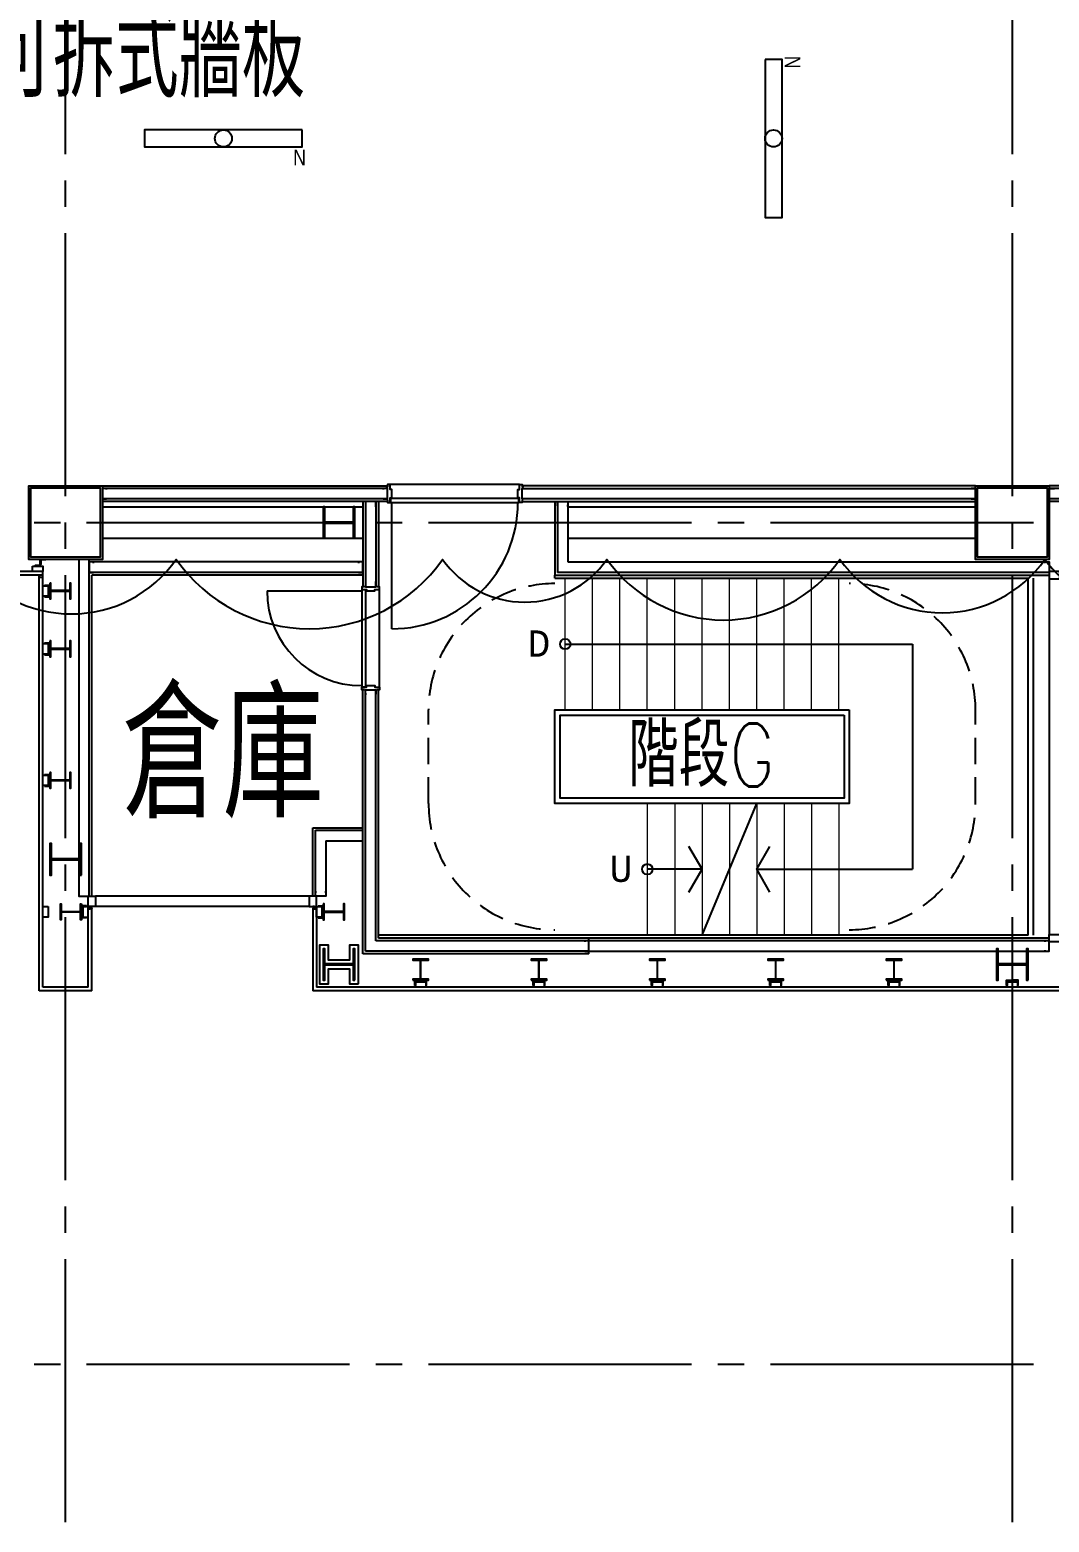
# Model space of a CAD drawing. Header units: millimetres. Extents: x -48783 to 40488, y 6477 to 32964.
# Drawn here: x 13466 to 14435, y 10600 to 12018 of the extents above; entities that cross this region are included whole.
import ezdxf
from ezdxf import colors
from ezdxf.entities.mleader import LeaderData, LeaderLine
from ezdxf.enums import TextEntityAlignment as Align
from ezdxf.math import Vec2, Vec3

# ---------------------------------------------------------------- set-up
doc = ezdxf.new("R2010")
doc.units = ezdxf.units.MM
doc.header["$LTSCALE"] = 100
doc.linetypes.add('X-N-FAB-L20$0$COL-CEN-LIN', pattern=[3.25, 2.5, -0.25, 0.25, -0.25])
doc.linetypes.add('X-N-FAB-L20$0$HIDDEN', pattern=[0.375, 0.25, -0.125])
for name, color, linetype in [('0-XREF', 7, 'Continuous'), ('188K-SM-06-F1-L20-ELEC-LIGHT-Y2257103$0$E-LIGHT(W)-N', 8, 'Continuous'), ('X-N-FAB-L20$0$08', 8, 'Continuous'), ('X-N-FAB-L20$0$12', 8, 'Continuous'), ('X-N-FAB-L20$0$200K新增範圍', 8, 'Continuous'), ('X-N-FAB-L20$0$ASP_4', 8, 'Continuous'), ('X-N-FAB-L20$0$BLOCK', 8, 'Continuous'), ('X-N-FAB-L20$0$CCL', 8, 'X-N-FAB-L20$0$COL-CEN-LIN'), ('X-N-FAB-L20$0$COL-S', 8, 'Continuous'), ('X-N-FAB-L20$0$DOOR', 8, 'Continuous'), ('X-N-FAB-L20$0$HID', 8, 'X-N-FAB-L20$0$HIDDEN'), ('X-N-FAB-L20$0$HR', 8, 'Continuous'), ('X-N-FAB-L20$0$TXT-CODE', 8, 'Continuous'), ('X-N-FAB-L20$0$TXT-CODE-雲', 8, 'Continuous'), ('X-N-FAB-L20$0$WALL-P', 8, 'Continuous')]:
    doc.layers.add(name, color=color, linetype=linetype)
doc.layers.add('X-N-FAB-L20$0$ARC', color=8, linetype='Continuous', lineweight=0)
doc.styles.add('188K-SM-06-F1-L20-ELEC-LIGHT-Y2257103$0$Standard', font='arial.ttf')
doc.styles.add('X-N-FAB-L20$0$ATS', font='monotxt', dxfattribs={"bigfont": 'BIGFONT'})
doc.styles.add('X-N-FAB-L20$0$CHINA', font='simplex.shx', dxfattribs={"width": 0.75, "bigfont": 'chineset.shx'})

# ---------------------------------------------------------------- blocks, each defined once
blk = doc.blocks.new('*U80')
at = {"ltscale": 600}
blk.add_lwpolyline([(75, 8.1), (-75, 8.1), (-75, -8.1), (75, -8.1)], close=True, dxfattribs=at)
blk.add_circle((0, 0), 8.1, dxfattribs=at)
at = {"style": '188K-SM-06-F1-L20-ELEC-LIGHT-Y2257103$0$Standard', "width": 0.8}
blk.add_text('N', height=15, rotation=360, dxfattribs=at).set_placement((78.5, -18.1), align=Align.MIDDLE_RIGHT)
blk = doc.blocks.new('188K-SM-06-F1-L20-ELEC-LIGHT-Y2257103')
at = {"layer": '188K-SM-06-F1-L20-ELEC-LIGHT-Y2257103$0$E-LIGHT(W)-N', "rotation": 90}
blk.add_blockref('*U80', (14173, 11915), dxfattribs=at)
at = {"layer": '188K-SM-06-F1-L20-ELEC-LIGHT-Y2257103$0$E-LIGHT(W)-N'}
blk.add_blockref('*U80', (13650, 11915), dxfattribs=at)
blk = doc.blocks.new('X-N-FAB-L20$0$A$Cc7bb84f0')
at = {"layer": 'X-N-FAB-L20$0$COL-S'}
for points in [[(0, 70), (70, 70), (70, 0), (0, 0)], [(2, 68), (68, 68), (68, 2), (2, 2)]]:
    blk.add_lwpolyline(points, close=True, dxfattribs=at)
blk = doc.blocks.new('X-N-FAB-L20$0$A$C20c95bda')
at = {"layer": 'X-N-FAB-L20$0$CCL'}
for p, q in [((14520, 0), (14520, 9160)), ((15420, 0), (15420, 9160)), ((240, 950), (28330, 950)), ((240, 150), (28330, 150))]:
    blk.add_line(p, q, dxfattribs=at)
at = {"layer": 'X-N-FAB-L20$0$200K新增範圍'}
for p in [(14485, 915), (15385, 915)]:
    blk.add_blockref('X-N-FAB-L20$0$A$Cc7bb84f0', p, dxfattribs=at)
blk = doc.blocks.new('X-N-FAB-L20$0$A$C1d07c4d4')
at = {"layer": 'X-N-FAB-L20$0$08'}
for p, q in [((14252.4, 940), (14499.9, 940)), ((14252.4, 910), (14499.9, 910))]:
    blk.add_line(p, q, dxfattribs=at)
for points in [[(14182.4, 890), (14182.4, 960), (14252.4, 960), (14252.4, 890)], [(14184.4, 892), (14184.4, 958), (14250.4, 958), (14250.4, 892)], [(15082.4, 890), (15082.4, 960), (15152.4, 960), (15152.4, 890)], [(15084.4, 892), (15084.4, 958), (15150.4, 958), (15150.4, 892)]]:
    blk.add_lwpolyline(points, close=True, dxfattribs=at)
at = {"layer": 'X-N-FAB-L20$0$12'}
for p, q in [((14692.4, 809.5), (15022.4, 809.5)), ((15022.4, 809.5), (15022.4, 595.5)), ((14822.4, 533), (14874.4, 658)), ((14822.4, 595.5), (14770.4, 595.5)), ((14874.4, 595.5), (15022.4, 595.5))]:
    blk.add_line(p, q, dxfattribs=at)
for points in [[(14809.9, 573.8), (14822.4, 595.5), (14809.9, 617.2)], [(14886.9, 573.8), (14874.4, 595.5), (14886.9, 617.2)]]:
    blk.add_lwpolyline(points, dxfattribs=at)
for centre in [(14692.4, 809.5), (14770.4, 595.5)]:
    blk.add_circle(centre, 5, dxfattribs=at)
at = {"layer": 'X-N-FAB-L20$0$ARC'}
for p, q in [((14692.4, 747), (14692.4, 872)), ((14718.4, 747), (14718.4, 872)), ((14744.4, 747), (14744.4, 872)), ((14770.4, 747), (14770.4, 872)), ((14796.4, 747), (14796.4, 872)), ((14822.4, 747), (14822.4, 872)), ((14848.4, 747), (14848.4, 872)), ((14874.4, 747), (14874.4, 872)), ((14900.4, 747), (14900.4, 872)), ((14926.4, 747), (14926.4, 872)), ((14952.4, 747), (14952.4, 872)), ((14770.4, 658), (14770.4, 533)), ((14796.4, 658), (14796.4, 533)), ((14822.4, 658), (14822.4, 533)), ((14848.4, 658), (14848.4, 533)), ((14874.4, 658), (14874.4, 533)), ((14900.4, 658), (14900.4, 533)), ((14926.4, 658), (14926.4, 533)), ((14952.4, 658), (14952.4, 533))]:
    blk.add_line(p, q, dxfattribs=at)
at = {"layer": 'X-N-FAB-L20$0$ASP_4'}
blk.add_lwpolyline([(15078.4, 948.5), (15078.4, 947.5), (15082.4, 947.5), (15082.4, 957.5), (15078.4, 957.5), (15078.4, 956.5)], dxfattribs=at)
at = {"layer": 'X-N-FAB-L20$0$DOOR'}
for p, q in [((14648.9, 961), (14525.9, 961)), ((14527.4, 824), (14527.4, 944)), ((14408.9, 860), (14498.9, 860)), ((14515.9, 768.5), (14515.9, 861.5))]:
    blk.add_line(p, q, dxfattribs=at)
for points in [[(14523.4, 946.5), (14523.4, 944), (14525.9, 944), (14525.9, 948.5), (14527.4, 948.5), (14527.4, 956.5), (14525.9, 956.5), (14525.9, 961), (14523.4, 961), (14523.4, 958.5)], [(14651.4, 946.5), (14651.4, 944), (14648.9, 944), (14648.9, 948.5), (14647.4, 948.5), (14647.4, 956.5), (14648.9, 956.5), (14648.9, 961), (14651.4, 961), (14651.4, 958.5)], [(14501.4, 864), (14498.9, 864), (14498.9, 861.5), (14503.4, 861.5), (14503.4, 860), (14511.4, 860), (14511.4, 861.5), (14515.9, 861.5), (14515.9, 864), (14513.4, 864)], [(14501.4, 766), (14498.9, 766), (14498.9, 768.5), (14503.4, 768.5), (14503.4, 770), (14511.4, 770), (14511.4, 768.5), (14515.9, 768.5), (14515.9, 766), (14513.4, 766)]]:
    blk.add_lwpolyline(points, dxfattribs=at)
blk.add_lwpolyline([(14651.4, 960), (14651.4, 958.8), (14652.4, 958.8), (14652.4, 960, -0.780046)], format="xyb", close=True, dxfattribs=at)
for points in [[(14526.4, 944), (14648.4, 944), (14648.4, 948), (14526.4, 948)], [(14498.9, 861), (14498.9, 769), (14502.9, 769), (14502.9, 861)]]:
    blk.add_lwpolyline(points, close=True, dxfattribs=at)
for centre, radius, start, end in [((14527.4, 944), 120, 270, 0), ((14498.9, 860), 90, 180, 270)]:
    blk.add_arc(centre, radius, start, end, dxfattribs=at)
at = {"layer": 'X-N-FAB-L20$0$HID'}
for points in [[(14682.4, 538, -0.414214), (14562.4, 658), (14562.4, 747, -0.414214), (14682.4, 867)], [(14962.4, 538, 0.414214), (15082.4, 658), (15082.4, 747, 0.414214), (14962.4, 867)]]:
    blk.add_lwpolyline(points, format="xyb", dxfattribs=at)
at = {"layer": 'X-N-FAB-L20$0$HR'}
for p, q in [((14682.4, 872), (14682.4, 875)), ((14682.4, 875), (15152.4, 875)), ((14682.4, 872), (15132.4, 872)), ((15132.4, 533), (15132.4, 872)), ((15137.4, 533), (15137.4, 872)), ((15132.4, 533), (14514.9, 533))]:
    blk.add_line(p, q, dxfattribs=at)
for points in [[(14962.4, 747), (14962.4, 658), (14682.4, 658), (14682.4, 747)], [(14957.4, 742), (14957.4, 663), (14687.4, 663), (14687.4, 742)]]:
    blk.add_lwpolyline(points, close=True, dxfattribs=at)
at = {"layer": 'X-N-FAB-L20$0$WALL-P'}
for p, q in [((14252.4, 960), (14523.4, 960)), ((14519.4, 957.5), (14252.4, 957.5)), ((15082.4, 960), (14651.4, 960)), ((14651.4, 957.5), (15082.4, 957.5)), ((15377.4, 960), (15152.4, 960)), ((15374.9, 957.5), (15152.4, 957.5)), ((14523.4, 947.5), (14252.4, 947.5)), ((14523.4, 945), (14252.4, 945)), ((14499.9, 945), (14499.9, 864)), ((14502.4, 945), (14502.4, 864)), ((14512.4, 945), (14512.4, 864)), ((14514.9, 945), (14514.9, 864)), ((15082.4, 947.5), (14651.4, 947.5)), ((14651.4, 945), (15082.4, 945)), ((14682.4, 945), (14682.4, 875)), ((14684.9, 945), (14684.9, 877.5)), ((14694.9, 945), (14694.9, 887.5)), ((14694.9, 940), (15082.4, 940)), ((15364.9, 947.5), (15152.4, 947.5)), ((15362.4, 945), (15152.4, 945)), ((14694.9, 910), (15082.4, 910)), ((14229.9, 890), (14229.9, 570)), ((14239.9, 570), (14239.9, 890)), ((14499.9, 887.5), (14239.9, 887.5)), ((14694.9, 887.5), (15152.4, 887.5)), ((14195.9, 878.5), (11812.9, 878.5)), ((14195.9, 875), (11812.9, 875)), ((14192.4, 480), (14192.4, 875)), ((14195.9, 483.5), (14195.9, 878.5)), ((14499.9, 877.5), (14239.9, 877.5)), ((14499.9, 875), (14242.4, 875)), ((14242.4, 570), (14242.4, 875)), ((15152.4, 877.5), (14684.9, 877.5)), ((15152.4, 871.5), (15152.4, 533.5)), ((14499.9, 515), (14499.9, 766)), ((14502.4, 517.5), (14502.4, 766)), ((14512.4, 527.5), (14512.4, 766)), ((14514.9, 530), (14514.9, 766)), ((14452.4, 635), (14499.9, 635)), ((14452.4, 570), (14452.4, 635)), ((14454.9, 632.5), (14499.9, 632.5)), ((14454.9, 570), (14454.9, 632.5)), ((14464.9, 622.5), (14499.9, 622.5)), ((14464.9, 622.5), (14464.9, 570)), ((14448.9, 570), (14245.9, 570)), ((14242.4, 560), (14238.9, 560)), ((14242.4, 558), (14238.9, 558)), ((14238.9, 483.5), (14238.9, 558)), ((14242.4, 480), (14242.4, 558)), ((14448.9, 560), (14245.9, 560)), ((14452.4, 560), (14455.9, 560)), ((14452.4, 558), (14455.9, 558)), ((14452.4, 558), (14452.4, 480)), ((14455.9, 558), (14455.9, 483.5)), ((15152.4, 527.5), (14512.4, 527.5)), ((15152.4, 530), (14514.9, 530)), ((14714.9, 515), (14714.9, 530)), ((14714.9, 515), (14499.9, 515)), ((14714.9, 517.5), (14502.4, 517.5)), ((14714.9, 517.5), (15152.4, 517.5)), ((14238.9, 483.5), (14195.9, 483.5)), ((15238.9, 483.5), (14455.9, 483.5)), ((14242.4, 480), (14192.4, 480)), ((15242.4, 480), (14452.4, 480))]:
    blk.add_line(p, q, dxfattribs=at)
for points in [[(14256.4, 956.5), (14256.4, 957.5), (14252.4, 957.5), (14252.4, 947.5), (14256.4, 947.5), (14256.4, 948.5)], [(14519.4, 948.5), (14519.4, 947.5), (14523.4, 947.5), (14523.4, 957.5), (14519.4, 957.5), (14519.4, 956.5)], [(14655.4, 948.5), (14655.4, 947.5), (14651.4, 947.5), (14651.4, 957.5), (14655.4, 957.5), (14655.4, 956.5)], [(15156.4, 948.5), (15156.4, 947.5), (15152.4, 947.5), (15152.4, 957.5), (15156.4, 957.5), (15156.4, 956.5)], [(14511.4, 941), (14512.4, 941), (14512.4, 945), (14502.4, 945), (14502.4, 941), (14503.4, 941)], [(14685.9, 941), (14684.9, 941), (14684.9, 945), (14694.9, 945), (14694.9, 941), (14693.9, 941)], [(14238.9, 886), (14239.9, 886), (14239.9, 890), (14229.9, 890), (14229.9, 886), (14230.9, 886)], [(14243.9, 886.5), (14243.9, 887.5), (14239.9, 887.5), (14239.9, 877.5), (14243.9, 877.5), (14243.9, 878.5)], [(14495.9, 878.5), (14495.9, 877.5), (14499.9, 877.5), (14499.9, 887.5), (14495.9, 887.5), (14495.9, 886.5)], [(15148.4, 886.5), (15148.4, 887.5), (15152.4, 887.5), (15152.4, 877.5), (15148.4, 877.5), (15148.4, 878.5)], [(14503.4, 868), (14502.4, 868), (14502.4, 864), (14512.4, 864), (14512.4, 868), (14511.4, 868)], [(14503.4, 762), (14502.4, 762), (14502.4, 766), (14512.4, 766), (14512.4, 762), (14511.4, 762)], [(14230.9, 574), (14229.9, 574), (14229.9, 570), (14239.9, 570), (14239.9, 574), (14238.9, 574)], [(14463.9, 574), (14464.9, 574), (14464.9, 570), (14454.9, 570), (14454.9, 574), (14455.9, 574)], [(14240.9, 558), (14238.9, 560), (14238.9, 558), (14240.9, 558), (14240.9, 560), (14238.9, 560)], [(14453.9, 558), (14455.9, 560), (14455.9, 558), (14453.9, 558), (14453.9, 560), (14455.9, 560)], [(14710.9, 518.5), (14710.9, 517.5), (14714.9, 517.5), (14714.9, 527.5), (14710.9, 527.5), (14710.9, 526.5)], [(15148.4, 518.5), (15148.4, 517.5), (15152.4, 517.5), (15152.4, 527.5), (15148.4, 527.5), (15148.4, 526.5)]]:
    blk.add_lwpolyline(points, dxfattribs=at)
for points in [[(14523.4, 960), (14523.4, 958.8), (14522.4, 958.8), (14522.4, 960, 0.780046)], [(14242.4, 558), (14240.9, 558), (14240.9, 560), (14242.4, 560, 0.294457)], [(14452.4, 558), (14453.9, 558), (14453.9, 560), (14452.4, 560, -0.294457)]]:
    blk.add_lwpolyline(points, format="xyb", close=True, dxfattribs=at)
for points in [[(14492.4, 910), (14492.4, 940), (14490.9, 940), (14490.9, 925.5), (14463.9, 925.5), (14463.9, 940), (14462.4, 940), (14462.4, 910), (14463.9, 910), (14463.9, 924.5), (14490.9, 924.5), (14490.9, 910)], [(14185.9, 883.5), (14195.9, 883.5), (14195.9, 878.5), (14185.9, 878.5)], [(14188.4, 883.5), (14193.4, 883.5), (14193.4, 888.5), (14192.8, 888.5), (14192.8, 884.1), (14188.4, 884.1)], [(14193.4, 885), (14193.4, 890), (14198.4, 890), (14198.4, 889.4), (14194, 889.4), (14194, 885)], [(14192.4, 875), (14192.4, 873), (14195.9, 873), (14195.9, 875)], [(14197.4, 865.6), (14202.4, 865.6), (14202.4, 860.6), (14201.8, 860.6), (14201.8, 865), (14197.4, 865)], [(14202.4, 867.5), (14202.4, 852.5), (14203.3, 852.5), (14203.3, 859.7), (14221.5, 859.7), (14221.5, 852.5), (14222.4, 852.5), (14222.4, 867.5), (14221.5, 867.5), (14221.5, 860.3), (14203.3, 860.3), (14203.3, 867.5)], [(15152.4, 871.5), (15162.4, 871.5), (15162.4, 878.5), (15152.4, 878.5)], [(14200.9, 865), (14200.9, 855), (14195.9, 855), (14195.9, 865)], [(14197.4, 854.4), (14202.4, 854.4), (14202.4, 859.4), (14201.8, 859.4), (14201.8, 855), (14197.4, 855)], [(14200.9, 810), (14200.9, 800), (14195.9, 800), (14195.9, 810)], [(14197.4, 810.6), (14202.4, 810.6), (14202.4, 805.6), (14201.8, 805.6), (14201.8, 810), (14197.4, 810)], [(14202.4, 812.5), (14202.4, 797.5), (14203.3, 797.5), (14203.3, 804.7), (14221.5, 804.7), (14221.5, 797.5), (14222.4, 797.5), (14222.4, 812.5), (14221.5, 812.5), (14221.5, 805.3), (14203.3, 805.3), (14203.3, 812.5)], [(14197.4, 799.4), (14202.4, 799.4), (14202.4, 804.4), (14201.8, 804.4), (14201.8, 800), (14197.4, 800)], [(14200.9, 685), (14200.9, 675), (14195.9, 675), (14195.9, 685)], [(14197.4, 685.6), (14202.4, 685.6), (14202.4, 680.6), (14201.8, 680.6), (14201.8, 685), (14197.4, 685)], [(14202.4, 687.5), (14202.4, 672.5), (14203.3, 672.5), (14203.3, 679.7), (14221.5, 679.7), (14221.5, 672.5), (14222.4, 672.5), (14222.4, 687.5), (14221.5, 687.5), (14221.5, 680.3), (14203.3, 680.3), (14203.3, 687.5)], [(14197.4, 674.4), (14202.4, 674.4), (14202.4, 679.4), (14201.8, 679.4), (14201.8, 675), (14197.4, 675)], [(14232.4, 590), (14232.4, 620), (14230.9, 620), (14230.9, 605.5), (14203.9, 605.5), (14203.9, 620), (14202.4, 620), (14202.4, 590), (14203.9, 590), (14203.9, 604.5), (14230.9, 604.5), (14230.9, 590)], [(14245.9, 570), (14245.9, 560), (14238.9, 560), (14238.9, 570)], [(14448.9, 570), (14448.9, 560), (14455.9, 560), (14455.9, 570)], [(14200.9, 560), (14200.9, 550), (14195.9, 550), (14195.9, 560)], [(14232.4, 562.5), (14232.4, 547.5), (14231.5, 547.5), (14231.5, 554.7), (14213.3, 554.7), (14213.3, 547.5), (14212.4, 547.5), (14212.4, 562.5), (14213.3, 562.5), (14213.3, 555.3), (14231.5, 555.3), (14231.5, 562.5)], [(14237.4, 560.6), (14232.4, 560.6), (14232.4, 555.6), (14233, 555.6), (14233, 560), (14237.4, 560)], [(14237.4, 549.4), (14232.4, 549.4), (14232.4, 554.4), (14233, 554.4), (14233, 550), (14237.4, 550)], [(14233.9, 560), (14233.9, 550), (14238.9, 550), (14238.9, 560)], [(14460.9, 560), (14460.9, 550), (14455.9, 550), (14455.9, 560)], [(14457.4, 560.6), (14462.4, 560.6), (14462.4, 555.6), (14461.8, 555.6), (14461.8, 560), (14457.4, 560)], [(14457.4, 549.4), (14462.4, 549.4), (14462.4, 554.4), (14461.8, 554.4), (14461.8, 550), (14457.4, 550)], [(14462.4, 562.5), (14462.4, 547.5), (14463.3, 547.5), (14463.3, 554.7), (14481.5, 554.7), (14481.5, 547.5), (14482.4, 547.5), (14482.4, 562.5), (14481.5, 562.5), (14481.5, 555.3), (14463.3, 555.3), (14463.3, 562.5)], [(15152.4, 533.5), (15162.4, 533.5), (15162.4, 526.5), (15152.4, 526.5)], [(14495.9, 486.5), (14495.9, 523.5), (14487.4, 523.5), (14487.4, 509), (14467.4, 509), (14467.4, 523.5), (14458.9, 523.5), (14458.9, 486.5), (14467.4, 486.5), (14467.4, 501), (14487.4, 501), (14487.4, 486.5)], [(14495.9, 486.5), (14495.9, 523.5), (14487.4, 523.5), (14487.4, 509), (14467.4, 509), (14467.4, 523.5), (14458.9, 523.5), (14458.9, 486.5), (14467.4, 486.5), (14467.4, 501), (14487.4, 501), (14487.4, 486.5)], [(14492.4, 490), (14492.4, 520), (14490.9, 520), (14490.9, 505.5), (14463.9, 505.5), (14463.9, 520), (14462.4, 520), (14462.4, 490), (14463.9, 490), (14463.9, 504.5), (14490.9, 504.5), (14490.9, 490)], [(15132.4, 490), (15132.4, 520), (15130.9, 520), (15130.9, 505.5), (15103.9, 505.5), (15103.9, 520), (15102.4, 520), (15102.4, 490), (15103.9, 490), (15103.9, 504.5), (15130.9, 504.5), (15130.9, 490)], [(14547.4, 490), (14562.4, 490), (14562.4, 490.9), (14555.2, 490.9), (14555.2, 509.1), (14562.4, 509.1), (14562.4, 510), (14547.4, 510), (14547.4, 509.1), (14554.6, 509.1), (14554.6, 490.9), (14547.4, 490.9)], [(14659.9, 490), (14674.9, 490), (14674.9, 490.9), (14667.7, 490.9), (14667.7, 509.1), (14674.9, 509.1), (14674.9, 510), (14659.9, 510), (14659.9, 509.1), (14667.1, 509.1), (14667.1, 490.9), (14659.9, 490.9)], [(14772.4, 490), (14787.4, 490), (14787.4, 490.9), (14780.2, 490.9), (14780.2, 509.1), (14787.4, 509.1), (14787.4, 510), (14772.4, 510), (14772.4, 509.1), (14779.6, 509.1), (14779.6, 490.9), (14772.4, 490.9)], [(14884.9, 490), (14899.9, 490), (14899.9, 490.9), (14892.7, 490.9), (14892.7, 509.1), (14899.9, 509.1), (14899.9, 510), (14884.9, 510), (14884.9, 509.1), (14892.1, 509.1), (14892.1, 490.9), (14884.9, 490.9)], [(14997.4, 490), (15012.4, 490), (15012.4, 490.9), (15005.2, 490.9), (15005.2, 509.1), (15012.4, 509.1), (15012.4, 510), (14997.4, 510), (14997.4, 509.1), (15004.6, 509.1), (15004.6, 490.9), (14997.4, 490.9)], [(14549.3, 485), (14549.3, 490), (14554.3, 490), (14554.3, 489.4), (14549.9, 489.4), (14549.9, 485)], [(14549.9, 488.5), (14559.9, 488.5), (14559.9, 483.5), (14549.9, 483.5)], [(14560.5, 485), (14560.5, 490), (14555.5, 490), (14555.5, 489.4), (14559.9, 489.4), (14559.9, 485)], [(14661.8, 485), (14661.8, 490), (14666.8, 490), (14666.8, 489.4), (14662.4, 489.4), (14662.4, 485)], [(14662.4, 488.5), (14672.4, 488.5), (14672.4, 483.5), (14662.4, 483.5)], [(14673, 485), (14673, 490), (14668, 490), (14668, 489.4), (14672.4, 489.4), (14672.4, 485)], [(14774.3, 485), (14774.3, 490), (14779.3, 490), (14779.3, 489.4), (14774.9, 489.4), (14774.9, 485)], [(14774.9, 488.5), (14784.9, 488.5), (14784.9, 483.5), (14774.9, 483.5)], [(14785.5, 485), (14785.5, 490), (14780.5, 490), (14780.5, 489.4), (14784.9, 489.4), (14784.9, 485)], [(14886.8, 485), (14886.8, 490), (14891.8, 490), (14891.8, 489.4), (14887.4, 489.4), (14887.4, 485)], [(14887.4, 488.5), (14897.4, 488.5), (14897.4, 483.5), (14887.4, 483.5)], [(14898, 485), (14898, 490), (14893, 490), (14893, 489.4), (14897.4, 489.4), (14897.4, 485)], [(14999.3, 485), (14999.3, 490), (15004.3, 490), (15004.3, 489.4), (14999.9, 489.4), (14999.9, 485)], [(14999.9, 488.5), (15009.9, 488.5), (15009.9, 483.5), (14999.9, 483.5)], [(15010.5, 485), (15010.5, 490), (15005.5, 490), (15005.5, 489.4), (15009.9, 489.4), (15009.9, 485)], [(15111.8, 485), (15111.8, 490), (15116.8, 490), (15116.8, 489.4), (15112.4, 489.4), (15112.4, 485)], [(15112.4, 488.5), (15122.4, 488.5), (15122.4, 483.5), (15112.4, 483.5)], [(15123, 485), (15123, 490), (15118, 490), (15118, 489.4), (15122.4, 489.4), (15122.4, 485)]]:
    blk.add_lwpolyline(points, close=True, dxfattribs=at)
at = {"layer": 'X-N-FAB-L20$0$12', "style": 'X-N-FAB-L20$0$ATS'}
for s, p in [('D', (14667.4, 810)), ('U', (14745.4, 596))]:
    blk.add_text(s, height=25, dxfattribs=at).set_placement(p, align=Align.MIDDLE_CENTER)
at = {"layer": 'X-N-FAB-L20$0$TXT-CODE', "style": 'X-N-FAB-L20$0$CHINA', "width": 0.8}
for s, height, p in [('倉庫', 120, (14366.7, 704)), ('階段G', 60, (14822, 704))]:
    blk.add_text(s, height=height, dxfattribs=at).set_placement(p, align=Align.MIDDLE_CENTER)
blk = doc.blocks.new('X-N-FAB-L20$0$_DOTSMALL')
at = {"color": 0, "linetype": 'ByBlock', "const_width": 0.5}
blk.add_lwpolyline([(-0.0625, 0, 1), (0.0625, 0, 1)], format="xyb", close=True, dxfattribs=at)
blk = doc.blocks.new('X-N-FAB-L20')
at = {"layer": 'X-N-FAB-L20$0$TXT-CODE-雲'}
blk.add_lwpolyline([(12448.9, 11515, 0.520567), (12638.7, 11515, 0.520567), (12813.7, 11515, 0.520567), (13023.5, 11515, 0.520567), (13190.2, 11515, 0.520567), (13406, 11515, 0.520567), (13605.2, 11515, 0.520567), (13858.4, 11515, 0.520567), (14014.6, 11515, 0.520567), (14236.1, 11515, 0.520567), (14431, 11515, 0.520567), (14584.6, 11515, 0.520567), (14797.5, 11515, 0.520567), (15044.6, 11515, 0.520567), (15232.3, 11515, 0.520567), (15496.7, 11515, 0.520567), (15684.7, 11515, 0.520567), (15891.5, 11515, 0.520567), (16122.4, 11515, 0.520567), (16291.6, 11515, 0.520567), (16458.8, 11515, 0.520567), (16658.6, 11515, 0.520567)], format="xyb", dxfattribs=at)
blk.add_blockref('X-N-FAB-L20$0$A$C1d07c4d4', (-717.4, 10625))
at = {"layer": 'X-N-FAB-L20$0$BLOCK'}
blk.add_blockref('X-N-FAB-L20$0$A$C20c95bda', (-1020, 10600), dxfattribs=at)
at = {"layer": 'X-N-FAB-L20$0$TXT-CODE'}
ml = blk.add_multileader_mtext('Standard', dxfattribs=at)
ml.set_content('可拆式牆板', color=256, style='X-N-FAB-L20$0$CHINA')
ml.set_leader_properties()
ml.set_arrow_properties(name='X-N-FAB-L20$0$_DOTSMALL')
ml.build(insert=Vec2(0, 0))
ml.multileader.update_dxf_attribs({"dogleg_length": 0.36, "arrow_head_size": 60})
ctx = ml.context
ctx.base_point, ctx.char_height, ctx.arrow_head_size, ctx.landing_gap_size, ctx.plane_origin = Vec3(13422.2, 11993), 80, 60, 5.33, Vec3(15182.4, 12219.2)
notes = []
notes.append((ctx, [(0, (1, 1, 0), (13266, 11993), (1, 0), 156.2, [(0, [(13254, 12185)], 0, [])])]))
ctx.mtext.insert, ctx.mtext.flow_direction = Vec3(13427.5, 12034.2), 5
for ctx, leaders in notes:
    for number, flags, end, landing, length, lines in leaders:
        leader = LeaderData()
        leader.index, (leader.has_last_leader_line, leader.has_dogleg_vector, leader.attachment_direction) = number, flags
        leader.last_leader_point, leader.dogleg_vector, leader.dogleg_length = Vec3(end), Vec3(landing), length
        for number, points, colour, breaks in lines:
            line = LeaderLine()
            line.index, line.vertices, line.color, line.breaks = number, Vec3.list(points), colors.encode_raw_color(colour), breaks
            leader.lines.append(line)
        ctx.leaders.append(leader)

msp = doc.modelspace()

# ---------------------------------------------------------------- block references
at = {"layer": '0-XREF'}
for name in ['188K-SM-06-F1-L20-ELEC-LIGHT-Y2257103', 'X-N-FAB-L20']:
    msp.add_blockref(name, (0, 0), dxfattribs=at)

doc.saveas('drawing.dxf')
